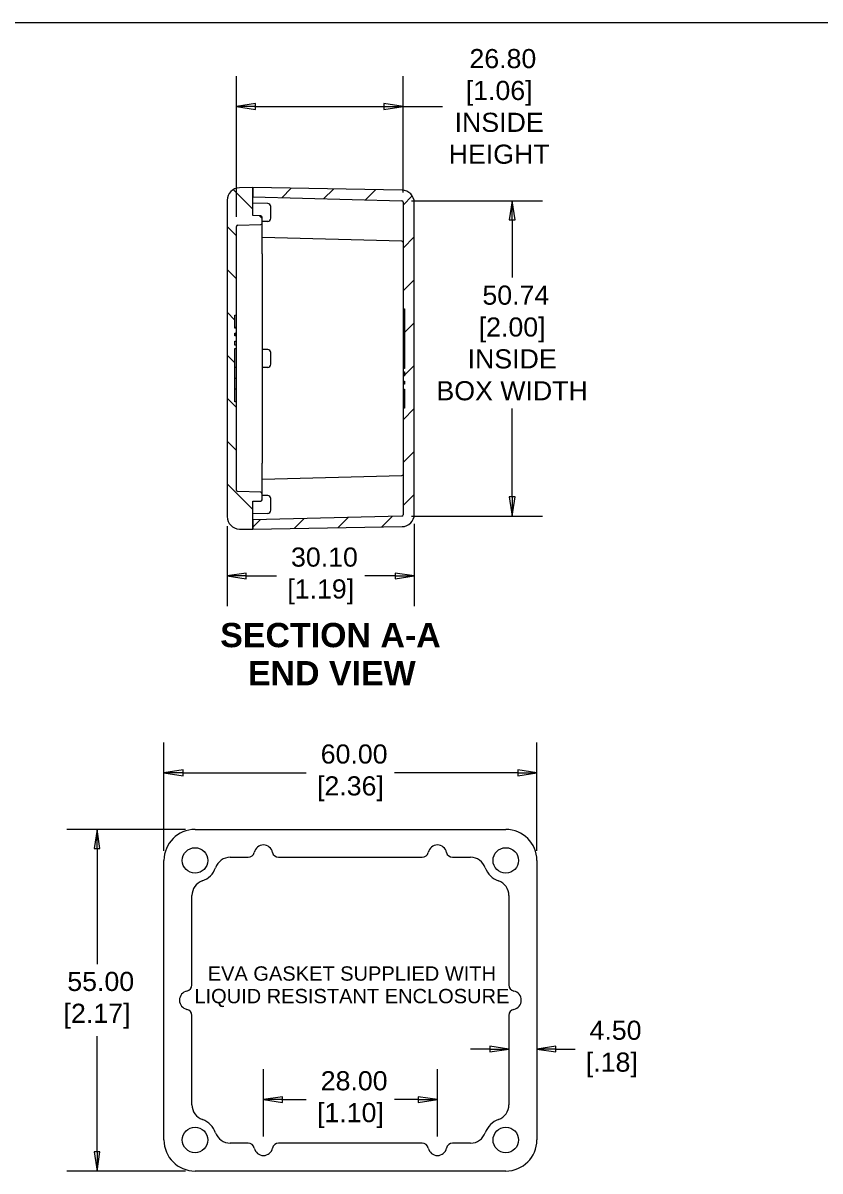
# Model space of a CAD drawing. Header units: millimetres. Extents: x 14 to 415, y 15 to 319.
# Drawn here: x 158.5 to 286.7, y 133.2 to 318.1 of the extents above; entities that cross this region are included whole.
import ezdxf
from ezdxf.enums import TextEntityAlignment as Align

# ---------------------------------------------------------------- set-up
doc = ezdxf.new("R2010")
doc.units = ezdxf.units.MM
doc.header["$LTSCALE"] = 1.538462
for name, color, linetype, lineweight in [('Dimension (ANSI)', 7, 'Continuous', 9), ('Hatch (ANSI)', 7, 'Continuous', 9), ('Sketch Geometry (ANSI)', 7, 'Continuous', 9), ('Symbol (ANSI)', 7, 'Continuous', 9), ('Visible (ANSI)', 7, 'Continuous', 9)]:
    doc.layers.add(name, color=color, linetype=linetype, lineweight=lineweight)
doc.styles.add('Label Text (ANSI)', font='arialbd.ttf')
doc.styles.add('Note Text (ANSI)', font='arial.ttf')
doc.styles.add('Text Style20', font='arial.ttf')
doc.dimstyles.new('Default - mm (ANSI)', dxfattribs={"dimscale": 1.538462, "dimtxt": 2, "dimasz": 2, "dimexe": 3.175, "dimexo": 1, "dimgap": 0.8, "dimtad": 0, "dimtih": 1, "dimtoh": 1, "dimrnd": 1e-08, "dimzin": 4, "dimdsep": 46, "dimtxsty": 'Note Text (ANSI)', "dimblk": 'Filled-1', "dimcen": 0.09, "dimdle": 10, "dimclrd": 256, "dimclre": 256, "dimclrt": 256, "dimadec": 1, "dimazin": 0, "dimtfac": 1.524, "dimtofl": 0, "dimtmove": 0, "dimatfit": 3, "dimfxl": 1, "dimtolj": 1, "dimtzin": 0, "dimlwd": -1, "dimlwe": -1, "dimarcsym": 0})

# ---------------------------------------------------------------- blocks, each defined once
blk = doc.blocks.new('Title Blocks HAMMOND')
at = {"layer": 'Sketch Geometry (ANSI)'}
blk.add_line((270, 206.73), (9.35, 206.73), dxfattribs=at)
at = {"layer": 'Symbol (ANSI)', "style": 'Text Style20'}
blk.add_attdef('<TITLE>_001', text='', height=5, dxfattribs=at).set_placement((231.47, 16.62), align=Align.MIDDLE_CENTER)
blk = doc.blocks.new('Filled-1')
at = {"color": 0}
for p, q in [((0, 0), (-1, 0.15)), ((-1, 0.15), (-1, -0.15)), ((-1, 0), (0, 0)), ((-1, -0.15), (0, 0))]:
    blk.add_line(p, q, dxfattribs=at)
at = {"color": 0, "flags": 128}
blk.add_lwpolyline([(-1, -0.15), (0, 0), (-1, 0.15), (-1, -0.15)], dxfattribs=at)
at = {"color": 0}
blk.add_solid([(-1, -0.15), (0, 0), (-1, 0.15), (-1, -0.15)], dxfattribs=at)
blk = doc.blocks.new('*D12')
at = {"layer": 'Defpoints', "color": 0, "transparency": 16777216}
for p in [(192.85, 304.61), (219.65, 289.23), (192.85, 285.29)]:
    blk.add_point(p, dxfattribs=at)
at = {"layer": 'Dimension (ANSI)', "transparency": 16777216}
for p, q in [((192.85, 286.83), (192.85, 309.5)), ((219.65, 290.77), (219.65, 309.5)), ((195.93, 304.61), (216.57, 304.61)), ((219.65, 304.61), (225.97, 304.61))]:
    blk.add_line(p, q, dxfattribs=at)
at = {"layer": 'Dimension (ANSI)', "transparency": 16777216, "xscale": 3.076923076923077, "yscale": 3.076923076923077, "zscale": 3.076923076923077, "rotation": 180}
blk.add_blockref('Filled-1', (192.85, 304.61), dxfattribs=at)
at = {"layer": 'Dimension (ANSI)', "transparency": 16777216, "xscale": 3.076923076923077, "yscale": 3.076923076923077, "zscale": 3.076923076923077}
blk.add_blockref('Filled-1', (219.65, 304.61), dxfattribs=at)
at = {"layer": 'Dimension (ANSI)', "transparency": 16777216, "insert": (235.11, 304.61), "char_height": 3.077, "attachment_point": 5, "style": 'Note Text (ANSI)'}
blk.add_mtext('\\A1; 26.80\\P[1.06]{\\PINSIDE\\PHEIGHT}', dxfattribs=at)
blk = doc.blocks.new('*D13')
at = {"layer": 'Defpoints', "color": 0, "transparency": 16777216}
for p in [(219.46, 289.43), (219.46, 238.69), (237.2, 238.69)]:
    blk.add_point(p, dxfattribs=at)
at = {"layer": 'Dimension (ANSI)', "transparency": 16777216}
for p, q in [((221, 289.43), (242.08, 289.43)), ((237.2, 286.35), (237.2, 277.08)), ((237.2, 241.76), (237.2, 255.98)), ((221, 238.69), (242.08, 238.69))]:
    blk.add_line(p, q, dxfattribs=at)
at = {"layer": 'Dimension (ANSI)', "transparency": 16777216, "xscale": 3.076923076923077, "yscale": 3.076923076923077, "zscale": 3.076923076923077}
for p, rotation in [((237.2, 289.43), 90), ((237.2, 238.69), 270)]:
    blk.add_blockref('Filled-1', p, dxfattribs=dict(at, rotation=rotation))
at = {"layer": 'Dimension (ANSI)', "transparency": 16777216, "insert": (237.2, 266.53), "char_height": 3.077, "attachment_point": 5, "style": 'Note Text (ANSI)'}
blk.add_mtext('\\A1; 50.74\\P[2.00]{\\PINSIDE\\PBOX WIDTH}', dxfattribs=at)
blk = doc.blocks.new('*D14')
at = {"layer": 'Defpoints', "color": 0, "transparency": 16777216}
for p in [(191.35, 238.59), (221.45, 238.98), (221.45, 229.05)]:
    blk.add_point(p, dxfattribs=at)
at = {"layer": 'Dimension (ANSI)', "transparency": 16777216}
for p, q in [((191.35, 237.06), (191.35, 224.17)), ((221.45, 237.44), (221.45, 224.17)), ((194.43, 229.05), (199.3, 229.05)), ((218.37, 229.05), (213.5, 229.05))]:
    blk.add_line(p, q, dxfattribs=at)
at = {"layer": 'Dimension (ANSI)', "transparency": 16777216, "xscale": 3.076923076923077, "yscale": 3.076923076923077, "zscale": 3.076923076923077, "rotation": 180}
blk.add_blockref('Filled-1', (191.35, 229.05), dxfattribs=at)
at = {"layer": 'Dimension (ANSI)', "transparency": 16777216, "xscale": 3.076923076923077, "yscale": 3.076923076923077, "zscale": 3.076923076923077}
blk.add_blockref('Filled-1', (221.45, 229.05), dxfattribs=at)
at = {"layer": 'Dimension (ANSI)', "transparency": 16777216, "insert": (206.4, 229.05), "char_height": 3.077, "attachment_point": 5, "style": 'Note Text (ANSI)'}
blk.add_mtext('\\A1; 30.10\\P[1.19]', dxfattribs=at)
blk = doc.blocks.new('*D30')
at = {"layer": 'Defpoints', "color": 0, "transparency": 16777216}
for p in [(241.18, 197.35), (181.18, 183.25), (241.18, 183.25)]:
    blk.add_point(p, dxfattribs=at)
at = {"layer": 'Dimension (ANSI)', "transparency": 16777216}
for p, q in [((181.18, 184.78), (181.18, 202.23)), ((241.18, 184.78), (241.18, 202.23)), ((184.25, 197.35), (204.07, 197.35)), ((238.1, 197.35), (218.28, 197.35))]:
    blk.add_line(p, q, dxfattribs=at)
at = {"layer": 'Dimension (ANSI)', "transparency": 16777216, "xscale": 3.076923076923077, "yscale": 3.076923076923077, "zscale": 3.076923076923077, "rotation": 180}
blk.add_blockref('Filled-1', (181.18, 197.35), dxfattribs=at)
at = {"layer": 'Dimension (ANSI)', "transparency": 16777216, "xscale": 3.076923076923077, "yscale": 3.076923076923077, "zscale": 3.076923076923077}
blk.add_blockref('Filled-1', (241.18, 197.35), dxfattribs=at)
at = {"layer": 'Dimension (ANSI)', "transparency": 16777216, "insert": (211.18, 197.35), "char_height": 3.077, "attachment_point": 5, "style": 'Note Text (ANSI)'}
blk.add_mtext('\\A1; 60.00\\P[2.36]', dxfattribs=at)
blk = doc.blocks.new('*D31')
at = {"layer": 'Defpoints', "color": 0, "transparency": 16777216}
for p in [(225.18, 144.75), (197.18, 137.24), (225.18, 137.24)]:
    blk.add_point(p, dxfattribs=at)
at = {"layer": 'Dimension (ANSI)', "transparency": 16777216}
for p, q in [((197.18, 138.78), (197.18, 149.63)), ((225.18, 138.78), (225.18, 149.63)), ((200.25, 144.75), (204.07, 144.75)), ((222.1, 144.75), (218.28, 144.75))]:
    blk.add_line(p, q, dxfattribs=at)
at = {"layer": 'Dimension (ANSI)', "transparency": 16777216, "xscale": 3.076923076923077, "yscale": 3.076923076923077, "zscale": 3.076923076923077, "rotation": 180}
blk.add_blockref('Filled-1', (197.18, 144.75), dxfattribs=at)
at = {"layer": 'Dimension (ANSI)', "transparency": 16777216, "xscale": 3.076923076923077, "yscale": 3.076923076923077, "zscale": 3.076923076923077}
blk.add_blockref('Filled-1', (225.18, 144.75), dxfattribs=at)
at = {"layer": 'Dimension (ANSI)', "transparency": 16777216, "insert": (211.18, 144.75), "char_height": 3.077, "attachment_point": 5, "style": 'Note Text (ANSI)'}
blk.add_mtext('\\A1; 28.00\\P[1.10]', dxfattribs=at)
blk = doc.blocks.new('*D33')
at = {"layer": 'Defpoints', "color": 0, "transparency": 16777216}
for p in [(236.68, 158.3), (236.68, 152.88), (241.18, 138.24)]:
    blk.add_point(p, dxfattribs=at)
at = {"layer": 'Dimension (ANSI)', "transparency": 16777216}
for p, q in [((236.68, 156.76), (236.68, 148)), ((233.6, 152.88), (230.52, 152.88)), ((244.25, 152.88), (247.33, 152.88))]:
    blk.add_line(p, q, dxfattribs=at)
at = {"layer": 'Dimension (ANSI)', "transparency": 16777216, "xscale": 3.076923076923077, "yscale": 3.076923076923077, "zscale": 3.076923076923077}
blk.add_blockref('Filled-1', (236.68, 152.88), dxfattribs=at)
at = {"layer": 'Dimension (ANSI)', "transparency": 16777216, "xscale": 3.076923076923077, "yscale": 3.076923076923077, "zscale": 3.076923076923077, "rotation": 180}
blk.add_blockref('Filled-1', (241.18, 152.88), dxfattribs=at)
at = {"layer": 'Dimension (ANSI)', "transparency": 16777216, "insert": (253.24, 152.88), "char_height": 3.077, "attachment_point": 5, "style": 'Note Text (ANSI)'}
blk.add_mtext('\\A1; 4.50\\P[.18]', dxfattribs=at)
blk = doc.blocks.new('*D35')
at = {"layer": 'Defpoints', "color": 0, "transparency": 16777216}
for p in [(186.17, 188.24), (170.4, 133.24), (186.17, 133.24)]:
    blk.add_point(p, dxfattribs=at)
at = {"layer": 'Dimension (ANSI)', "transparency": 16777216}
for p, q in [((184.64, 188.24), (165.52, 188.24)), ((170.4, 185.17), (170.4, 166.52)), ((170.4, 136.32), (170.4, 154.97)), ((184.64, 133.24), (165.52, 133.24))]:
    blk.add_line(p, q, dxfattribs=at)
at = {"layer": 'Dimension (ANSI)', "transparency": 16777216, "xscale": 3.076923076923077, "yscale": 3.076923076923077, "zscale": 3.076923076923077}
for p, rotation in [((170.4, 188.24), 90), ((170.4, 133.24), 270)]:
    blk.add_blockref('Filled-1', p, dxfattribs=dict(at, rotation=rotation))
at = {"layer": 'Dimension (ANSI)', "transparency": 16777216, "insert": (170.4, 160.74), "char_height": 3.077, "attachment_point": 5, "style": 'Note Text (ANSI)'}
blk.add_mtext('\\A1; 55.00\\P[2.17]', dxfattribs=at)

msp = doc.modelspace()

# ---------------------------------------------------------------- hatches: boundary and pattern name
at = {"layer": 'Hatch (ANSI)'}
h = msp.add_hatch(dxfattribs=at)
h.set_pattern_fill('ANSI31', color=256, scale=39.076923, angle=90.00021, style=0)
h.set_pattern_definition([(135.0002, (0, 0), (-3.45393, -3.45396), [])])
edge = h.paths.add_edge_path()
edge.add_line((192.8514, 268.1747), (192.8514, 268.9351))
edge.add_line((192.8514, 268.9351), (192.6014, 268.9448))
edge.add_line((192.6014, 268.9448), (192.6014, 271.0444))
edge.add_line((192.6014, 271.0444), (192.8514, 271.0575))
edge.add_line((192.8514, 271.0575), (192.8514, 285.2946))
edge.add_ellipse((193.0514, 285.2946), major_axis=(-0.2, 0), ratio=1, start_angle=271.5, end_angle=360, ccw=False)
edge.add_line((193.0461, 285.4945), (196.7566, 285.5917))
edge.add_ellipse((196.7514, 285.7916), major_axis=(0.0052, -0.1999), ratio=1, start_angle=0, end_angle=88.5)
edge.add_line((196.9514, 285.7916), (196.9514, 286.8234))
edge.add_ellipse((196.7514, 286.8234), major_axis=(0.2, 0), ratio=1, start_angle=0, end_angle=88.5)
edge.add_line((196.7566, 287.0233), (195.4514, 287.0575))
edge.add_line((195.4514, 287.0575), (195.4514, 290.0575))
edge.add_line((195.4514, 290.0575), (195.4514, 291.5575))
edge.add_line((195.4514, 291.5575), (193.3165, 291.5202))
edge.add_ellipse((193.3514, 289.5205), major_axis=(-0.0349, 1.9997), ratio=1, start_angle=0, end_angle=89)
edge.add_line((191.3514, 289.5205), (191.3514, 238.5944))
edge.add_ellipse((193.3514, 238.5944), major_axis=(-2, 0), ratio=1, start_angle=0, end_angle=89)
edge.add_line((193.3165, 236.5948), (195.4514, 236.5575))
edge.add_line((195.4514, 236.5575), (195.4514, 238.0575))
edge.add_line((195.4514, 238.0575), (195.4514, 241.0575))
edge.add_line((195.4514, 241.0575), (196.7566, 241.0917))
edge.add_ellipse((196.7514, 241.2916), major_axis=(0.0052, -0.1999), ratio=1, start_angle=0, end_angle=88.5)
edge.add_line((196.9514, 241.2916), (196.9514, 242.3234))
edge.add_ellipse((196.7514, 242.3234), major_axis=(0.2, 0), ratio=1, start_angle=0, end_angle=88.5)
edge.add_line((196.7566, 242.5233), (193.0461, 242.6205))
edge.add_ellipse((193.0514, 242.8204), major_axis=(-0.0052, -0.1999), ratio=1, start_angle=271.5, end_angle=360, ccw=False)
edge.add_line((192.8514, 242.8204), (192.8514, 257.0575))
edge.add_line((192.8514, 257.0575), (192.6014, 257.0706))
edge.add_line((192.6014, 257.0706), (192.6014, 265.6575))
edge.add_line((192.6014, 265.6575), (192.8514, 265.6662))
edge.add_line((192.8514, 265.6662), (192.8514, 266.1738))
edge.add_line((192.8514, 266.1738), (192.6014, 266.1825))
edge.add_line((192.6014, 266.1825), (192.6014, 266.8347))
edge.add_line((192.6014, 266.8347), (192.8514, 266.8442))
edge.add_line((192.8514, 266.8442), (192.8514, 267.6642))
edge.add_spline(control_points=[(192.8514, 267.6642), (192.8098, 267.6697), (192.7673, 267.6755), (192.6847, 267.6871), (192.6428, 267.6932), (192.6014, 267.6996)], knot_values=[-0.02503726, -0.02503726, -0.02503726, -0.02503726, -0.01258857, -0.01258857, 0, 0, 0, 0], degree=3, periodic=0)
edge.add_line((192.6014, 267.6996), (192.6014, 268.1385))
edge.add_spline(control_points=[(192.6014, 268.1385), (192.6429, 268.1451), (192.6848, 268.1514), (192.768, 268.1634), (192.8098, 268.1691), (192.8514, 268.1747)], knot_values=[-0.02521106, -0.02521106, -0.02521106, -0.02521106, -0.01258661, -0.01258661, -0.00000001, -0.00000001, -0.00000001, -0.00000001], degree=3, periodic=0)
h = msp.add_hatch(dxfattribs=at)
h.set_pattern_fill('ANSI31', color=256, scale=39.076923, style=0)
h.set_pattern_definition([(45, (0, 0), (-3.453945, 3.453945), [])])
edge = h.paths.add_edge_path()
edge.add_ellipse((219.4514, 289.1383), major_axis=(2, 0), ratio=1, start_angle=0, end_angle=89)
edge.add_line((219.4863, 291.138), (195.4514, 291.5575))
edge.add_line((195.4514, 291.5575), (195.4514, 290.0575))
edge.add_line((195.4514, 290.0575), (219.4566, 289.4289))
edge.add_ellipse((219.4514, 289.229), major_axis=(0.0052, 0.1999), ratio=1, start_angle=271.5, end_angle=360, ccw=False)
edge.add_line((219.6514, 289.229), (219.6514, 272.0575))
edge.add_line((219.6514, 272.0575), (219.9014, 272.0444))
edge.add_line((219.9014, 272.0444), (219.9014, 262.4395))
edge.add_line((219.9014, 262.4395), (219.6514, 262.4308))
edge.add_line((219.6514, 262.4308), (219.6514, 261.9187))
edge.add_line((219.6514, 261.9187), (219.9014, 261.91))
edge.add_line((219.9014, 261.91), (219.9014, 261.2526))
edge.add_line((219.9014, 261.2526), (219.6514, 261.2431))
edge.add_line((219.6514, 261.2431), (219.6514, 260.4186))
edge.add_spline(control_points=[(219.6514, 260.4186), (219.6946, 260.413), (219.7357, 260.4075), (219.8181, 260.3961), (219.8599, 260.39), (219.9014, 260.3838)], knot_values=[-0.02494718, -0.02494718, -0.02494718, -0.02494718, -0.01258729, -0.01258729, 0, 0, 0, 0], degree=3, periodic=0)
edge.add_line((219.9014, 260.3838), (219.9014, 259.9332))
edge.add_spline(control_points=[(219.9014, 259.9332), (219.8598, 259.9268), (219.8179, 259.9206), (219.7347, 259.9088), (219.693, 259.9031), (219.6514, 259.8976)], knot_values=[-0.02520629, -0.02520629, -0.02520629, -0.02520629, -0.01258511, -0.01258511, -0.00000001, -0.00000001, -0.00000001, -0.00000001], degree=3, periodic=0)
edge.add_line((219.6514, 259.8976), (219.6514, 259.1333))
edge.add_line((219.6514, 259.1333), (219.9014, 259.1235))
edge.add_line((219.9014, 259.1235), (219.9014, 256.0706))
edge.add_line((219.9014, 256.0706), (219.6514, 256.0575))
edge.add_line((219.6514, 256.0575), (219.6514, 238.886))
edge.add_ellipse((219.4514, 238.886), major_axis=(0.2, 0), ratio=1, start_angle=271.5, end_angle=360, ccw=False)
edge.add_line((219.4566, 238.6861), (195.4514, 238.0575))
edge.add_line((195.4514, 238.0575), (195.4514, 236.5575))
edge.add_line((195.4514, 236.5575), (219.4863, 236.977))
edge.add_ellipse((219.4514, 238.9767), major_axis=(0.0349, -1.9997), ratio=1, start_angle=0, end_angle=89)
edge.add_line((221.4514, 238.9767), (221.4514, 289.1383))

# ---------------------------------------------------------------- linework, layer by layer
at = {"layer": 'Visible (ANSI)'}
for p, q in [((195.4514, 291.5575), (193.3165, 291.5202)), ((219.4863, 291.138), (195.4514, 291.5575)), ((195.4514, 291.5575), (195.4514, 290.0575)), ((195.4514, 287.0575), (195.4514, 291.5575)), ((191.3514, 289.5205), (191.3514, 238.5944)), ((195.4514, 290.0575), (219.4566, 289.4289)), ((197.8645, 288.9943), (195.4514, 289.0575)), ((198.3514, 286.6205), (198.3514, 288.4945)), ((219.6514, 289.229), (219.6514, 272.0575)), ((221.4514, 238.9767), (221.4514, 289.1383)), ((196.7566, 287.0233), (195.4514, 287.0575)), ((196.9514, 285.7916), (196.9514, 286.8234)), ((192.8514, 271.0575), (192.8514, 285.2946)), ((193.0461, 285.4945), (196.7566, 285.5917)), ((195.4514, 285.5575), (195.4514, 285.5575)), ((197.8645, 286.1207), (196.9514, 286.0968)), ((196.9514, 284.969), (196.9514, 285.7916)), ((196.9514, 282.0641), (196.9514, 284.969)), ((219.4566, 282.9289), (196.9514, 283.5182)), ((196.9514, 280.9009), (196.9514, 282.0641)), ((196.9514, 280.9009), (196.9514, 247.2141)), ((219.6514, 272.0575), (219.9014, 272.0444)), ((219.6514, 272.0575), (219.6514, 270.0575)), ((219.9014, 272.0444), (219.9014, 262.4395)), ((192.6014, 271.0444), (192.8514, 271.0575)), ((192.6014, 268.9448), (192.6014, 271.0444)), ((192.8514, 269.0613), (192.8514, 271.0575)), ((219.6514, 270.0575), (219.6514, 269.0346)), ((192.8514, 269.0613), (192.6014, 269.07)), ((192.6014, 267.6996), (192.6014, 268.1385)), ((192.8514, 267.985), (192.6014, 267.9762)), ((192.8514, 268.1747), (192.8514, 268.9351)), ((219.6514, 269.0346), (219.9014, 269.0434)), ((192.8514, 267.8525), (192.6014, 267.8525)), ((192.6014, 266.1825), (192.6014, 266.8347)), ((192.8514, 266.76), (192.6014, 266.7512)), ((192.8514, 266.1738), (192.6014, 266.1825)), ((192.8514, 266.8442), (192.8514, 267.6642)), ((192.8514, 266.1738), (192.8514, 266.76)), ((192.8514, 265.6662), (192.8514, 266.1738)), ((219.6514, 267.2832), (219.9014, 267.2832)), ((192.6014, 265.6575), (192.8514, 265.6662)), ((192.6014, 257.0706), (192.6014, 265.6575)), ((192.8514, 265.6225), (192.6014, 265.6137)), ((192.8514, 262.5925), (192.8514, 265.6225)), ((197.8645, 265.4943), (196.9514, 265.5182)), ((198.3514, 263.1205), (198.3514, 264.9945)), ((219.6514, 265.5221), (219.9014, 265.5134)), ((219.6514, 265.5221), (219.6514, 262.4749)), ((192.8514, 262.5925), (192.6014, 262.6012)), ((197.8645, 262.6207), (196.9514, 262.5968)), ((219.6514, 262.4749), (219.9014, 262.4836)), ((219.9014, 262.4395), (219.6514, 262.4308)), ((192.8514, 260.8464), (192.6014, 260.8465)), ((219.6514, 262.4308), (219.6514, 261.9187)), ((219.6514, 261.9187), (219.9014, 261.91)), ((219.6514, 261.9187), (219.6514, 261.3276)), ((219.6514, 261.3276), (219.9014, 261.3364)), ((219.6514, 261.2431), (219.6514, 260.4186)), ((219.9014, 261.91), (219.9014, 261.2526)), ((192.8514, 259.11), (192.6014, 259.1012)), ((192.8514, 259.0575), (192.8514, 259.11)), ((192.8514, 257.0575), (192.8514, 259.0575)), ((219.6514, 260.2257), (219.9014, 260.2257)), ((219.6514, 260.0921), (219.9014, 260.1009)), ((219.6514, 259.8976), (219.6514, 259.1333)), ((219.6514, 259.0065), (219.9014, 258.9977)), ((219.6514, 259.0065), (219.6514, 258.0575)), ((219.9014, 260.3838), (219.9014, 259.9332)), ((219.9014, 259.1235), (219.9014, 256.0706)), ((192.8514, 257.0575), (192.6014, 257.0706)), ((192.8514, 242.8204), (192.8514, 257.0575)), ((219.6514, 258.0575), (219.6514, 256.0575)), ((219.9014, 256.0706), (219.6514, 256.0575)), ((219.6514, 256.0575), (219.6514, 238.886)), ((196.9514, 246.0509), (196.9514, 247.2141)), ((196.9514, 243.1459), (196.9514, 246.0509)), ((196.9514, 244.5968), (219.4566, 245.1861)), ((196.7566, 242.5233), (193.0461, 242.6205)), ((195.4514, 242.5575), (195.4514, 242.5575)), ((196.9514, 242.3234), (196.9514, 243.1459)), ((196.9514, 241.2916), (196.9514, 242.3234)), ((195.4514, 241.0575), (196.7566, 241.0917)), ((195.4514, 236.5575), (195.4514, 241.0575)), ((197.8645, 241.9943), (196.9514, 242.0182)), ((198.3514, 239.6205), (198.3514, 241.4945)), ((197.8645, 239.1207), (195.4514, 239.0575)), ((219.4566, 238.6861), (195.4514, 238.0575)), ((193.3165, 236.5948), (195.4514, 236.5575)), ((195.4514, 238.0575), (195.4514, 236.5575)), ((195.4514, 236.5575), (219.4863, 236.977)), ((186.1748, 188.2446), (236.1763, 188.2446)), ((181.1755, 138.2438), (181.1755, 183.2454)), ((191.8322, 183.7446), (194.7261, 183.7446)), ((199.625, 183.7446), (222.7261, 183.7446)), ((227.625, 183.7446), (230.5189, 183.7446)), ((241.1755, 183.2454), (241.1755, 138.2438)), ((185.6755, 163.194), (185.6755, 177.588)), ((236.6754, 177.588), (236.6754, 163.1941)), ((185.6755, 143.9012), (185.6755, 158.295)), ((236.6754, 158.2951), (236.6754, 143.9012)), ((194.7261, 137.7447), (191.8322, 137.7447)), ((222.7261, 137.7447), (199.625, 137.7447)), ((230.519, 137.7447), (227.625, 137.7447)), ((236.1763, 133.2446), (186.1748, 133.2446))]:
    msp.add_line(p, q, dxfattribs=at)
for centre in [(186.1757, 183.2446), (236.1754, 183.2446), (186.1754, 138.2453), (236.1756, 138.2447)]:
    msp.add_circle(centre, 2.05, dxfattribs=at)
for centre, radius, start, end in [((193.3514, 289.5205), 2, 91, 180), ((219.4514, 289.1383), 2, 0, 89), ((197.8514, 288.4945), 0.5, 0, 88.5), ((219.4514, 289.229), 0.2, 0, 88.5), ((196.7514, 286.8234), 0.2, 0, 88.5), ((197.8514, 286.6205), 0.5, 271.5, 0), ((193.0514, 285.2946), 0.2, 91.5, 180), ((196.7514, 285.7916), 0.2, 271.5, 0), ((219.4514, 282.729), 0.2, 0, 88.5), ((197.8514, 264.9945), 0.5, 0, 88.5), ((197.8514, 263.1205), 0.5, 271.5, 0), ((219.4514, 245.386), 0.2, 271.5, 0), ((193.0514, 242.8204), 0.2, 180, 268.5), ((196.7514, 242.3234), 0.2, 0, 88.5), ((196.7514, 241.2916), 0.2, 271.5, 0), ((197.8514, 241.4945), 0.5, 0, 88.5), ((193.3514, 238.5944), 2, 180, 269), ((197.8514, 239.6205), 0.5, 271.5, 0), ((219.4514, 238.886), 0.2, 271.5, 0), ((219.4514, 238.9767), 2, 271, 0), ((197.1755, 184.2446), 1.5, 11.536959, 168.463041), ((225.1755, 184.2446), 1.5, 11.536959, 168.463041), ((191.8322, 181.245), 2.4996, 90, 160.531223), ((194.7261, 184.7446), 1, 270, 348.463041), ((199.625, 184.7446), 1, 191.536959, 270), ((222.7261, 184.7446), 1, 270, 348.463041), ((227.625, 184.7446), 1, 191.536959, 270), ((230.5189, 181.245), 2.4996, 19.468387, 90), ((186.1757, 183.2446), 3.5, 289.467284, 340.531223), ((236.1754, 183.2446), 3.5, 199.468387, 250.531613), ((188.1751, 177.588), 2.4996, 109.467284, 180), ((234.1759, 177.588), 2.4996, 0, 70.531613), ((184.6755, 163.194), 1, 281.531429, 0), ((237.6754, 163.1941), 1, 180, 258.463041), ((185.1753, 160.7445), 1.5, 101.531429, 258.468571), ((237.1754, 160.7446), 1.5, 281.536959, 78.463041), ((184.6755, 158.295), 1, 0, 78.468571), ((237.6754, 158.2951), 1, 101.536959, 180), ((188.1751, 143.9012), 2.4996, 180, 251.457157), ((234.1759, 143.9012), 2.4996, 289.46949, 0), ((186.1754, 138.2453), 3.5, 19.461834, 69.865061), ((236.1756, 138.2447), 3.5, 109.46949, 160.532003), ((191.8322, 140.2443), 2.4996, 199.461834, 270), ((230.519, 140.2443), 2.4996, 270, 340.532003), ((194.7261, 136.7447), 1, 11.536959, 90), ((197.1755, 137.2447), 1.5, 191.536959, 348.463041), ((199.625, 136.7447), 1, 90, 168.463041), ((222.7261, 136.7447), 1, 11.536959, 90), ((225.1755, 137.2447), 1.5, 191.536959, 348.463041), ((227.625, 136.7447), 1, 90, 168.463041)]:
    msp.add_arc(centre, radius, start, end, dxfattribs=at)
for centre, major_axis in [((186.1763, 183.2438), (-3.5366, 3.5366)), ((236.1748, 183.2438), (3.5366, 3.5366)), ((186.1763, 138.2454), (-3.5366, -3.5366)), ((236.1748, 138.2454), (3.5366, -3.5366))]:
    msp.add_ellipse(centre, major_axis=major_axis, ratio=0.99969546, start_param=5.49793944, end_param=7.06843118, dxfattribs=at)
for points, knots in [([(192.8514, 268.9351), (192.8097, 268.9367), (192.768, 268.9383), (192.6847, 268.9416), (192.643, 268.9432), (192.6014, 268.9448)], [-0.0250188628, -0.0250188628, -0.0250188628, -0.0250188628, -0.0125093605, -0.0125093605, 0, 0, 0, 0]), ([(192.6014, 268.1385), (192.6429, 268.1451), (192.6848, 268.1514), (192.768, 268.1634), (192.8098, 268.1691), (192.8514, 268.1747)], [-0.025211058, -0.025211058, -0.025211058, -0.025211058, -0.0125866129, -0.0125866129, -0.0000000069, -0.0000000069, -0.0000000069, -0.0000000069]), ([(192.8514, 268.9351), (192.8514, 268.9524), (192.8514, 268.9679), (192.8514, 268.9956), (192.8514, 269.0073), (192.8514, 269.0276), (192.8514, 269.0366), (192.8514, 269.0555), (192.8514, 269.0598), (192.8514, 269.0613)], [0.001303443351, 0.001303443351, 0.001303443351, 0.001303443351, 0.001418140861, 0.001418140861, 0.001536337399, 0.001536337399, 0.001654533937, 0.001654533937, 0.0018908202, 0.0018908202, 0.0018908202, 0.0018908202]), ([(192.8514, 267.985), (192.8514, 267.9863), (192.8514, 267.9892), (192.8514, 268.0104), (192.8514, 268.027), (192.8514, 268.0677), (192.8514, 268.0921), (192.8514, 268.1364), (192.8514, 268.1553), (192.8514, 268.1747)], [0, 0, 0, 0, 0.000093467444, 0.000093467444, 0.000187297224, 0.000187297224, 0.000281127004, 0.000281127004, 0.000344319456, 0.000344319456, 0.000344319456, 0.000344319456]), ([(219.6514, 269.0346), (219.6514, 269.0338), (219.6514, 269.0328), (219.6514, 269.0244), (219.6514, 269.0181), (219.6514, 268.9928), (219.6514, 268.9657), (219.6514, 268.8485), (219.6514, 268.7238), (219.6514, 268.3886), (219.6514, 268.1816), (219.6514, 267.8532), (219.6514, 267.7406), (219.6514, 267.5699), (219.6514, 267.5126), (219.6514, 267.3982), (219.6514, 267.3409), (219.6514, 267.2832)], [0, 0, 0, 0, 0.00017123541, 0.00017123541, 0.0003426252, 0.0003426252, 0.00068540479, 0.00068540479, 0.00137096395, 0.00137096395, 0.00205652311, 0.00205652311, 0.00239930269, 0.00239930269, 0.00257069248, 0.00257069248, 0.00274195386, 0.00274195386, 0.00274195386, 0.00274195386]), ([(192.8514, 267.6642), (192.8098, 267.6697), (192.7673, 267.6755), (192.6847, 267.6871), (192.6428, 267.6932), (192.6014, 267.6996)], [-0.0250372567, -0.0250372567, -0.0250372567, -0.0250372567, -0.0125885692, -0.0125885692, 0, 0, 0, 0]), ([(192.6014, 266.8347), (192.6424, 266.8362), (192.6841, 266.8378), (192.768, 266.841), (192.8097, 266.8426), (192.8514, 266.8442)], [-0.0251931377, -0.0251931377, -0.0251931377, -0.0251931377, -0.0125089194, -0.0125089194, 0, 0, 0, 0]), ([(192.8514, 267.6642), (192.8514, 267.6918), (192.8514, 267.7195), (192.8514, 267.7821), (192.8514, 267.8172), (192.8514, 267.8525)], [0.001480356514, 0.001480356514, 0.001480356514, 0.001480356514, 0.001563179773, 0.001563179773, 0.001667187698, 0.001667187698, 0.001667187698, 0.001667187698]), ([(192.8514, 266.76), (192.8514, 266.761), (192.8514, 266.7621), (192.8514, 266.7682), (192.8514, 266.7734), (192.8514, 266.7939), (192.8514, 266.8149), (192.8514, 266.8432), (192.8514, 266.8437), (192.8514, 266.8442)], [0, 0, 0, 0, 0.000104008341, 0.000104008341, 0.000208234872, 0.000208234872, 0.000416687933, 0.000416687933, 0.000420352532, 0.000420352532, 0.000420352532, 0.000420352532]), ([(219.6514, 267.2832), (219.6514, 267.1683), (219.6514, 267.0537), (219.6514, 266.8266), (219.6514, 266.7141), (219.6514, 266.3857), (219.6514, 266.1797), (219.6514, 265.9248), (219.6514, 265.8494), (219.6514, 265.7235), (219.6514, 265.6718), (219.6514, 265.5918), (219.6514, 265.5655), (219.6514, 265.5384), (219.6514, 265.5316), (219.6514, 265.5242), (219.6514, 265.5232), (219.6514, 265.5221)], [0, 0, 0, 0, 0.00034247807, 0.00034247807, 0.00068508486, 0.00068508486, 0.00137029843, 0.00137029843, 0.00171290521, 0.00171290521, 0.002055512, 0.002055512, 0.00239811878, 0.00239811878, 0.00256942217, 0.00256942217, 0.00274054151, 0.00274054151, 0.00274054151, 0.00274054151]), ([(192.8514, 265.6225), (192.8514, 265.6238), (192.8514, 265.6251), (192.8514, 265.6337), (192.8514, 265.6409), (192.8514, 265.6556), (192.8514, 265.6607), (192.8514, 265.6662)], [0, 0, 0, 0, 0.000059609691, 0.000059609691, 0.000119618233, 0.000119618233, 0.000147064098, 0.000147064098, 0.000147064098, 0.000147064098]), ([(192.8514, 260.8464), (192.8514, 260.9604), (192.8514, 261.074), (192.8514, 261.2991), (192.8514, 261.4107), (192.8514, 261.7362), (192.8514, 261.9405), (192.8514, 262.1933), (192.8514, 262.268), (192.8514, 262.3928), (192.8514, 262.4441), (192.8514, 262.5234), (192.8514, 262.5495), (192.8514, 262.5763), (192.8514, 262.583), (192.8514, 262.5904), (192.8514, 262.5915), (192.8514, 262.5925)], [0, 0, 0, 0, 0.0003394704, 0.0003394704, 0.00067906948, 0.00067906948, 0.00135826764, 0.00135826764, 0.00169786672, 0.00169786672, 0.0020374658, 0.0020374658, 0.00237706488, 0.00237706488, 0.00254686442, 0.00254686442, 0.00271647995, 0.00271647995, 0.00271647995, 0.00271647995]), ([(219.6514, 262.4749), (219.6514, 262.4735), (219.6514, 262.4722), (219.6514, 262.4635), (219.6514, 262.4563), (219.6514, 262.4415), (219.6514, 262.4364), (219.6514, 262.4308)], [0, 0, 0, 0, 0.000060137477, 0.000060137477, 0.000120673897, 0.000120673897, 0.000148334793, 0.000148334793, 0.000148334793, 0.000148334793]), ([(192.8514, 259.11), (192.8514, 259.1108), (192.8514, 259.1118), (192.8514, 259.1201), (192.8514, 259.1264), (192.8514, 259.1515), (192.8514, 259.1783), (192.8514, 259.2945), (192.8514, 259.4181), (192.8514, 259.7505), (192.8514, 259.9557), (192.8514, 260.2813), (192.8514, 260.3929), (192.8514, 260.5622), (192.8514, 260.619), (192.8514, 260.7325), (192.8514, 260.7893), (192.8514, 260.8464)], [0, 0, 0, 0, 0.00016972457, 0.00016972457, 0.00033960346, 0.00033960346, 0.00067936124, 0.00067936124, 0.00135887682, 0.00135887682, 0.00203839239, 0.00203839239, 0.00237815017, 0.00237815017, 0.00254802907, 0.00254802907, 0.00271777958, 0.00271777958, 0.00271777958, 0.00271777958]), ([(219.6514, 261.3276), (219.6514, 261.3266), (219.6514, 261.3255), (219.6514, 261.3193), (219.6514, 261.3141), (219.6514, 261.2934), (219.6514, 261.2723), (219.6514, 261.2438), (219.6514, 261.2435), (219.6514, 261.2431)], [0, 0, 0, 0, 0.000104902518, 0.000104902518, 0.000210023227, 0.000210023227, 0.000420264646, 0.000420264646, 0.00042292923, 0.00042292923, 0.00042292923, 0.00042292923]), ([(219.9014, 261.2526), (219.8594, 261.251), (219.8175, 261.2494), (219.7347, 261.2463), (219.693, 261.2447), (219.6514, 261.2431)], [-0.0248706038, -0.0248706038, -0.0248706038, -0.0248706038, -0.012508915, -0.012508915, 0, 0, 0, 0]), ([(219.6514, 260.4186), (219.6946, 260.413), (219.7357, 260.4075), (219.8181, 260.3961), (219.8599, 260.39), (219.9014, 260.3838)], [-0.0249471822, -0.0249471822, -0.0249471822, -0.0249471822, -0.0125872947, -0.0125872947, 0, 0, 0, 0]), ([(219.6514, 260.4186), (219.6514, 260.3898), (219.6514, 260.3609), (219.6514, 260.2967), (219.6514, 260.2613), (219.6514, 260.2257)], [0.001490028717, 0.001490028717, 0.001490028717, 0.001490028717, 0.001576592452, 0.001576592452, 0.001681494554, 0.001681494554, 0.001681494554, 0.001681494554]), ([(219.6514, 260.0921), (219.6514, 260.0908), (219.6514, 260.0879), (219.6514, 260.0664), (219.6514, 260.0497), (219.6514, 260.0086), (219.6514, 259.9841), (219.6514, 259.9384), (219.6514, 259.9183), (219.6514, 259.8976)], [0, 0, 0, 0, 0.000094292161, 0.000094292161, 0.000188946743, 0.000188946743, 0.000283601325, 0.000283601325, 0.000350749017, 0.000350749017, 0.000350749017, 0.000350749017]), ([(219.9014, 259.9332), (219.8598, 259.9268), (219.8179, 259.9206), (219.7347, 259.9088), (219.693, 259.9031), (219.6514, 259.8976)], [-0.0252062878, -0.0252062878, -0.0252062878, -0.0252062878, -0.0125851064, -0.0125851064, -0.0000000067, -0.0000000067, -0.0000000067, -0.0000000067]), ([(219.6514, 259.1333), (219.693, 259.1316), (219.7347, 259.13), (219.818, 259.1268), (219.8597, 259.1251), (219.9014, 259.1235)], [-0.0250188482, -0.0250188482, -0.0250188482, -0.0250188482, -0.0125093547, -0.0125093547, 0, 0, 0, 0]), ([(219.6514, 259.1333), (219.6514, 259.116), (219.6514, 259.1005), (219.6514, 259.0727), (219.6514, 259.0609), (219.6514, 259.0405), (219.6514, 259.0313), (219.6514, 259.0123), (219.6514, 259.0079), (219.6514, 259.0065)], [0.001315646782, 0.001315646782, 0.001315646782, 0.001315646782, 0.001430267541, 0.001430267541, 0.001549474636, 0.001549474636, 0.001668681731, 0.001668681731, 0.001906989112, 0.001906989112, 0.001906989112, 0.001906989112])]:
    msp.add_open_spline(points, degree=3, knots=knots, dxfattribs=at)
for points in [[(192.8514, 267.8525), (192.8514, 267.8969), (192.8514, 267.9411), (192.8514, 267.985)], [(219.6514, 260.2257), (219.6514, 260.1809), (219.6514, 260.1364), (219.6514, 260.0921)]]:
    msp.add_open_spline(points, degree=3, dxfattribs=at)

# ---------------------------------------------------------------- block references
at = {"xscale": 1.538461538461538, "yscale": 1.538461538461538, "zscale": 1.538461538461538}
msp.add_blockref('Title Blocks HAMMOND', (-0.3828, 0.0192), dxfattribs=at)

# ---------------------------------------------------------------- texts
at = {"layer": 'Symbol (ANSI)', "attachment_point": 7, "style": 'Label Text (ANSI)'}
for s, insert, char_height in [('SECTION A-A', (190.2253, 217.5163), 3.907692), ('END VIEW', (194.6836, 211.4353), 3.90769)]:
    msp.add_mtext(s, dxfattribs=dict(at, insert=insert, char_height=char_height))
at = {"layer": 'Symbol (ANSI)', "insert": (211.4109, 162.9091), "char_height": 2.307692, "width": 50.705913, "attachment_point": 5, "line_spacing_factor": 0.944221, "style": 'Note Text (ANSI)'}
msp.add_mtext('{\\fArial|b0|i0;\\H2.3077;EVA GASKET SUPPLIED WITH\\PLIQUID RESISTANT ENCLOSURE}', dxfattribs=at)

# ---------------------------------------------------------------- dimensions: what is measured, and where the dimension line sits
at = {"layer": 'Dimension (ANSI)'}
for base, p1, p2, angle, text, override, picture, middle in [((192.8514, 304.6136), (219.6514, 289.229), (192.8514, 285.2946), 180, ' <>\\X[1.06]{\\PINSIDE\\PHEIGHT}', {"dimtih": 0, "dimtoh": 0, "dimdec": 2, "dimpost": '\\X', "dimtp": 0, "dimtm": 0, "dimtdec": 2, "dimatfit": 2}, '*D12', (235.1086, 304.6136)), ((237.1976, 238.6861), (219.4566, 289.4289), (219.4566, 238.6861), 90, ' <>\\X[2.00]{\\PINSIDE\\PBOX WIDTH}', {"dimdec": 2, "dimpost": '\\X', "dimtp": 0, "dimtm": 0, "dimtdec": 2, "dimatfit": 1}, '*D13', (237.1976, 266.529)), ((241.1755, 197.3471), (181.1755, 183.2454), (241.1755, 183.2454), 180, ' <>\\X[2.36]', {"dimtih": 0, "dimtoh": 0, "dimdec": 2, "dimpost": '\\X', "dimtp": 0, "dimtm": 0, "dimtdec": 2, "dimatfit": 1}, '*D30', (211.1755, 197.3471)), ((170.4026, 133.2446), (186.1748, 188.2446), (186.1748, 133.2446), 90, ' <>\\X[2.17]', {"dimdec": 2, "dimpost": '\\X', "dimtp": 0, "dimtm": 0, "dimtdec": 2, "dimatfit": 1}, '*D35', (170.4026, 160.7446)), ((236.6754, 152.8835), (241.1755, 138.2438), (236.6754, 158.2951), 180, ' <>\\X[.18]', {"dimtih": 0, "dimtoh": 0, "dimdec": 2, "dimpost": '\\X', "dimse1": 1, "dimtp": 0, "dimtm": 0, "dimtdec": 2, "dimatfit": 1}, '*D33', (253.2375, 152.8835)), ((225.1755, 144.7488), (197.1755, 137.2447), (225.1755, 137.2447), 180, ' <>\\X[1.10]', {"dimtih": 0, "dimtoh": 0, "dimdec": 2, "dimpost": '\\X', "dimtp": 0, "dimtm": 0, "dimtdec": 2, "dimatfit": 1}, '*D31', (211.1755, 144.7488))]:
    dim = msp.add_linear_dim(base=base, p1=p1, p2=p2, angle=angle, text=text, dimstyle='Default - mm (ANSI)', override=override, dxfattribs=at)
    dim.commit()
    dim.dimension.update_dxf_attribs({"geometry": picture, "text_midpoint": middle, "dimtype": 160})
dim = msp.add_linear_dim(base=(221.4514, 229.0536), p1=(191.3514, 238.5944), p2=(221.4514, 238.9767), text=' <>\\X[1.19]', dimstyle='Default - mm (ANSI)', override={"dimtih": 0, "dimtoh": 0, "dimdec": 2, "dimpost": '\\X', "dimtp": 0, "dimtm": 0, "dimtdec": 2, "dimatfit": 1}, dxfattribs=at)
dim.commit()
dim.dimension.update_dxf_attribs({"geometry": '*D14', "text_midpoint": (206.4014, 229.0536), "dimtype": 160})

doc.saveas('drawing.dxf')
